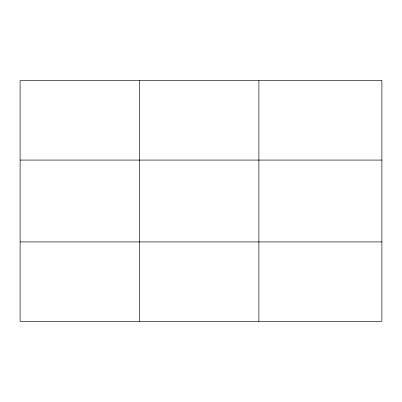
<?xml version="1.0" encoding="UTF-8"?>
<svg xmlns="http://www.w3.org/2000/svg" width="402" height="402" viewBox="0 0 402 402"><rect width="100%" height="100%" fill="white"/><g stroke="black" fill="none" stroke-linecap="round" stroke-linejoin="round"><path stroke-width="0.6" d="M139.494 80.631L139.494 321.369M258.888 80.631L258.888 321.369M20.1 160.076L381.9 160.076M20.1 241.924L381.9 241.924M381.9 80.631L381.9 321.369L20.1 321.369L20.1 80.631L381.9 80.631"/></g></svg>
